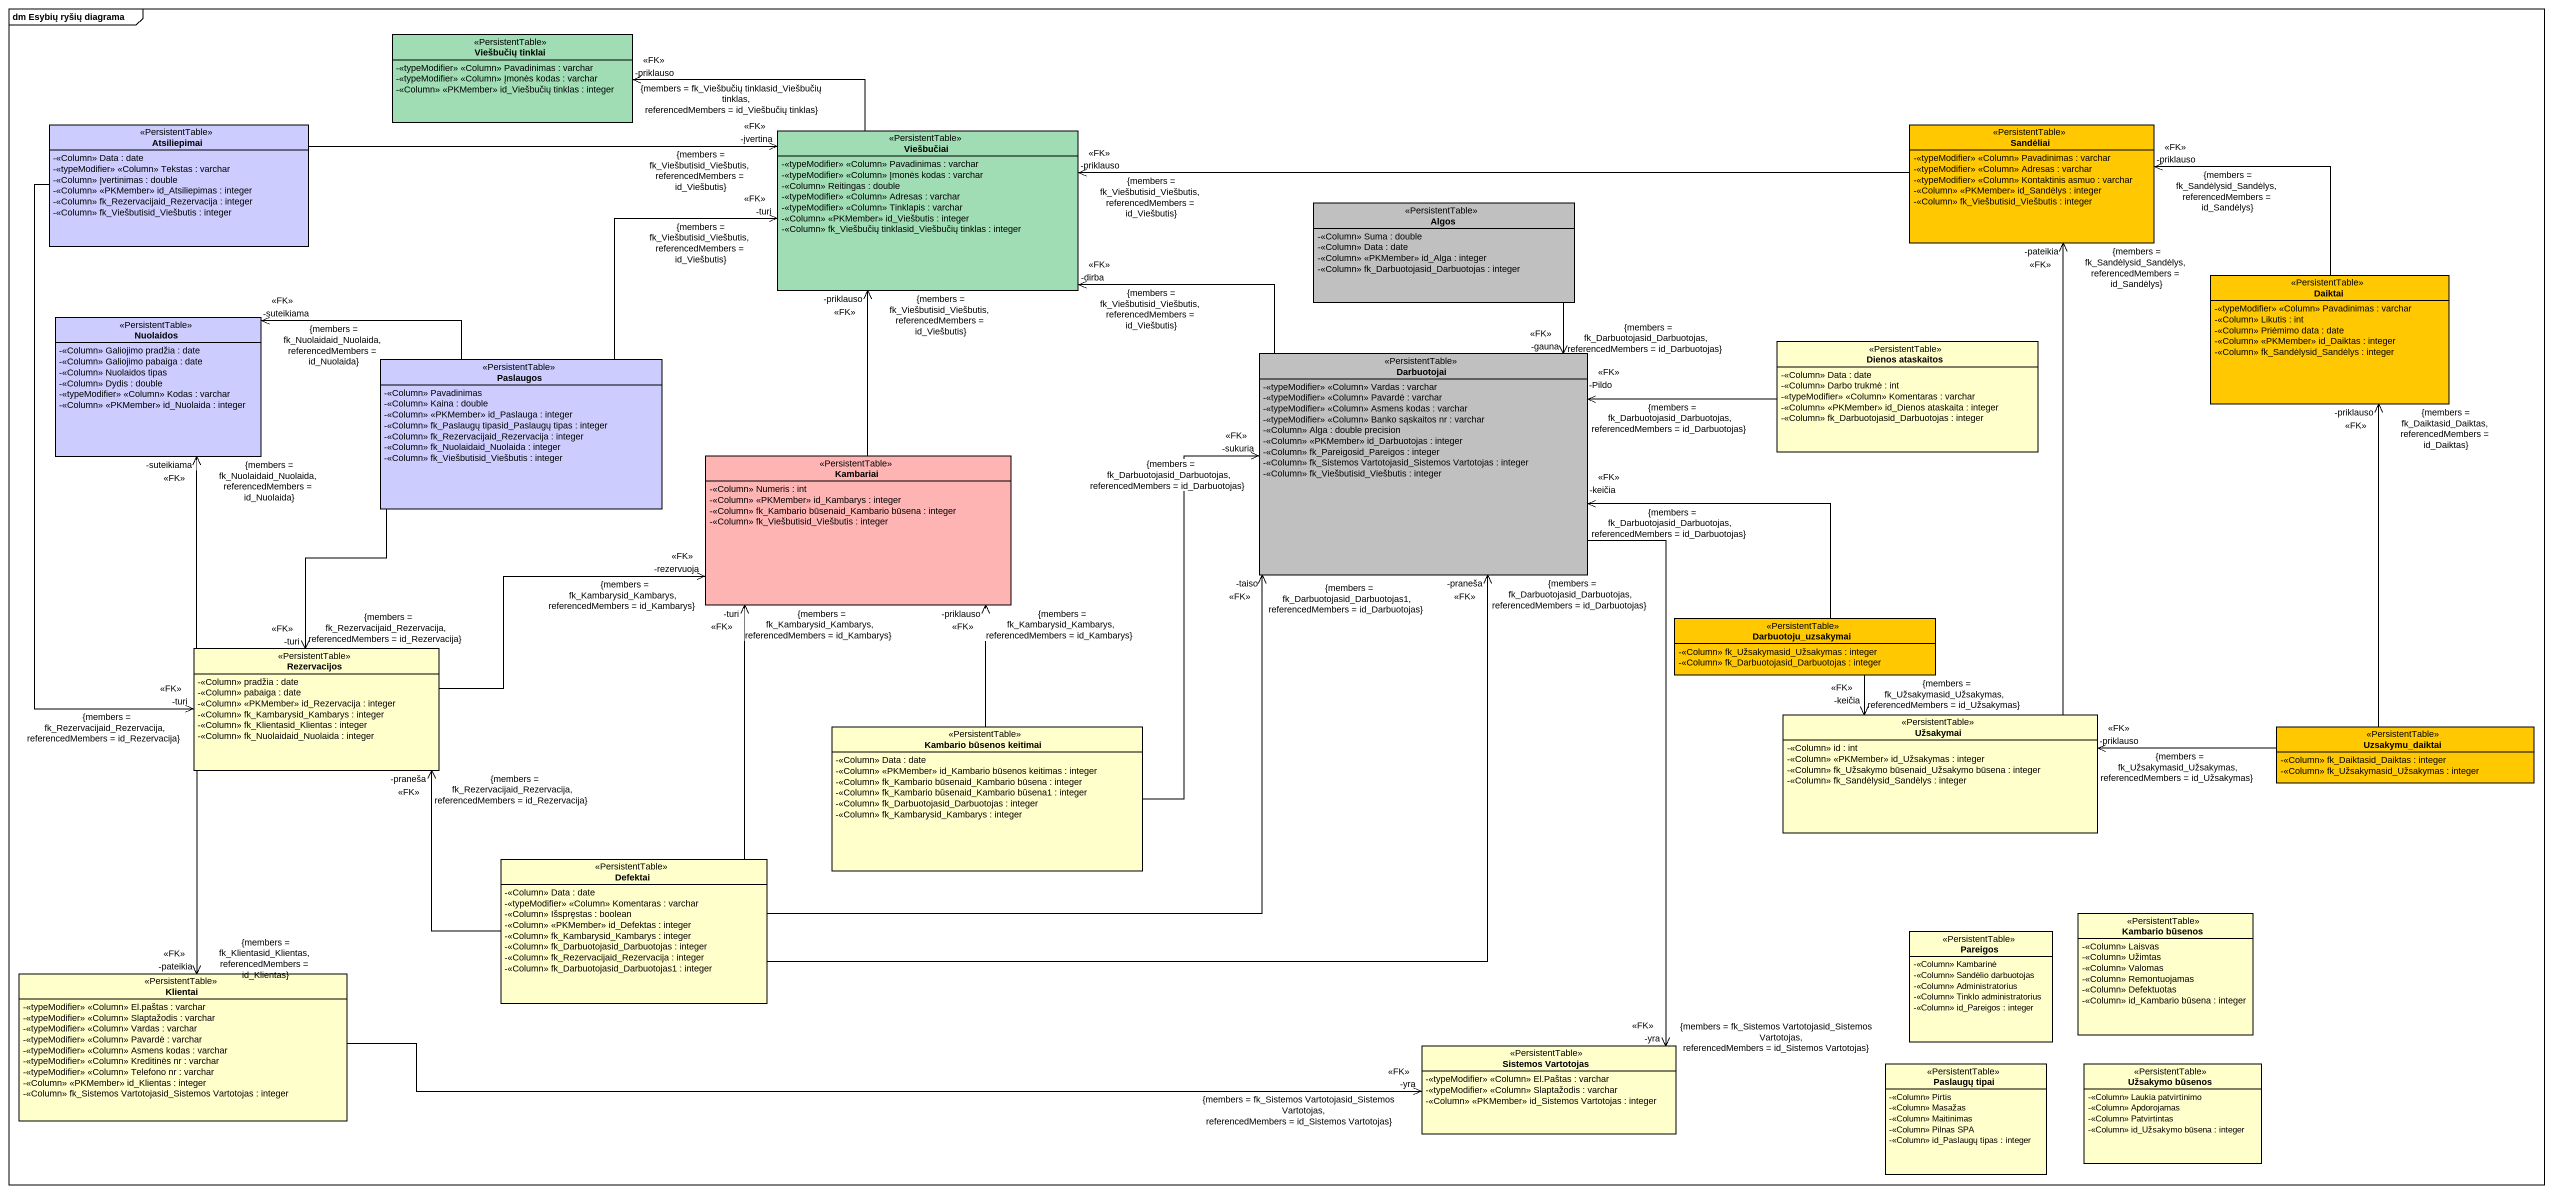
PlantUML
@startuml
mainframe dm Esybių ryšių diagrama
hide circle
hide empty members
skinparam classAttributeIconSize 0
class "Viešbučių tinklai" as Viešbučių_tinklai <<PersistentTable>> #A0DCB4 {
  -<<typeModifier>> <<Column>> Pavadinimas : varchar
  -<<typeModifier>> <<Column>> Įmonės kodas : varchar
  -<<Column>> <<PKMember>> id_Viešbučių tinklas : integer
}
class Atsiliepimai <<PersistentTable>> #CCCCFF {
  -<<Column>> Data : date
  -<<typeModifier>> <<Column>> Tekstas : varchar
  -<<Column>> Įvertinimas : double
  -<<Column>> <<PKMember>> id_Atsiliepimas : integer
  -<<Column>> fk_Rezervacijaid_Rezervacija : integer
  -<<Column>> fk_Viešbutisid_Viešbutis : integer
}
class Viešbučiai <<PersistentTable>> #A0DCB4 {
  -<<typeModifier>> <<Column>> Pavadinimas : varchar
  -<<typeModifier>> <<Column>> Įmonės kodas : varchar
  -<<Column>> Reitingas : double
  -<<typeModifier>> <<Column>> Adresas : varchar
  -<<typeModifier>> <<Column>> Tinklapis : varchar
  -<<Column>> <<PKMember>> id_Viešbutis : integer
  -<<Column>> fk_Viešbučių tinklasid_Viešbučių tinklas : integer
}
class Sandėliai <<PersistentTable>> #FFC800 {
  -<<typeModifier>> <<Column>> Pavadinimas : varchar
  -<<typeModifier>> <<Column>> Adresas : varchar
  -<<typeModifier>> <<Column>> Kontaktinis asmuo : varchar
  -<<Column>> <<PKMember>> id_Sandėlys : integer
  -<<Column>> fk_Viešbutisid_Viešbutis : integer
}
class Algos <<PersistentTable>> #C0C0C0 {
  -<<Column>> Suma : double
  -<<Column>> Data : date
  -<<Column>> <<PKMember>> id_Alga : integer
  -<<Column>> fk_Darbuotojasid_Darbuotojas : integer
}
class Daiktai <<PersistentTable>> #FFC800 {
  -<<typeModifier>> <<Column>> Pavadinimas : varchar
  -<<Column>> Likutis : int
  -<<Column>> Priėmimo data : date
  -<<Column>> <<PKMember>> id_Daiktas : integer
  -<<Column>> fk_Sandėlysid_Sandėlys : integer
}
class Nuolaidos <<PersistentTable>> #CCCCFF {
  -<<Column>> Galiojimo pradžia : date
  -<<Column>> Galiojimo pabaiga : date
  -<<Column>> Nuolaidos tipas
  -<<Column>> Dydis : double
  -<<typeModifier>> <<Column>> Kodas : varchar
  -<<Column>> <<PKMember>> id_Nuolaida : integer
}
class "Dienos ataskaitos" as Dienos_ataskaitos <<PersistentTable>> {
  -<<Column>> Data : date
  -<<Column>> Darbo trukmė : int
  -<<typeModifier>> <<Column>> Komentaras : varchar
  -<<Column>> <<PKMember>> id_Dienos ataskaita : integer
  -<<Column>> fk_Darbuotojasid_Darbuotojas : integer
}
class Paslaugos <<PersistentTable>> #CCCCFF {
  -<<Column>> Pavadinimas
  -<<Column>> Kaina : double
  -<<Column>> <<PKMember>> id_Paslauga : integer
  -<<Column>> fk_Paslaugų tipasid_Paslaugų tipas : integer
  -<<Column>> fk_Rezervacijaid_Rezervacija : integer
  -<<Column>> fk_Nuolaidaid_Nuolaida : integer
  -<<Column>> fk_Viešbutisid_Viešbutis : integer
}
class Darbuotojai <<PersistentTable>> #C0C0C0 {
  -<<typeModifier>> <<Column>> Vardas : varchar
  -<<typeModifier>> <<Column>> Pavardė : varchar
  -<<typeModifier>> <<Column>> Asmens kodas : varchar
  -<<typeModifier>> <<Column>> Banko sąskaitos nr : varchar
  -<<Column>> Alga : double precision
  -<<Column>> <<PKMember>> id_Darbuotojas : integer
  -<<Column>> fk_Pareigosid_Pareigos : integer
  -<<Column>> fk_Sistemos Vartotojasid_Sistemos Vartotojas : integer
  -<<Column>> fk_Viešbutisid_Viešbutis : integer
}
class Kambariai <<PersistentTable>> #FFB4B4 {
  -<<Column>> Numeris : int
  -<<Column>> <<PKMember>> id_Kambarys : integer
  -<<Column>> fk_Kambario būsenaid_Kambario būsena : integer
  -<<Column>> fk_Viešbutisid_Viešbutis : integer
}
class Darbuotoju_uzsakymai <<PersistentTable>> #FFC800 {
  -<<Column>> fk_Užsakymasid_Užsakymas : integer
  -<<Column>> fk_Darbuotojasid_Darbuotojas : integer
}
class Rezervacijos <<PersistentTable>> {
  -<<Column>> pradžia : date
  -<<Column>> pabaiga : date
  -<<Column>> <<PKMember>> id_Rezervacija : integer
  -<<Column>> fk_Kambarysid_Kambarys : integer
  -<<Column>> fk_Klientasid_Klientas : integer
  -<<Column>> fk_Nuolaidaid_Nuolaida : integer
}
class "Kambario būsenos keitimai" as Kambario_būsenos_keitimai <<PersistentTable>> {
  -<<Column>> Data : date
  -<<Column>> <<PKMember>> id_Kambario būsenos keitimas : integer
  -<<Column>> fk_Kambario būsenaid_Kambario būsena : integer
  -<<Column>> fk_Kambario būsenaid_Kambario būsena1 : integer
  -<<Column>> fk_Darbuotojasid_Darbuotojas : integer
  -<<Column>> fk_Kambarysid_Kambarys : integer
}
class Užsakymai <<PersistentTable>> {
  -<<Column>> id : int
  -<<Column>> <<PKMember>> id_Užsakymas : integer
  -<<Column>> fk_Užsakymo būsenaid_Užsakymo būsena : integer
  -<<Column>> fk_Sandėlysid_Sandėlys : integer
}
class Uzsakymu_daiktai <<PersistentTable>> #FFC800 {
  -<<Column>> fk_Daiktasid_Daiktas : integer
  -<<Column>> fk_Užsakymasid_Užsakymas : integer
}
class Defektai <<PersistentTable>> {
  -<<Column>> Data : date
  -<<typeModifier>> <<Column>> Komentaras : varchar
  -<<Column>> Išspręstas : boolean
  -<<Column>> <<PKMember>> id_Defektas : integer
  -<<Column>> fk_Kambarysid_Kambarys : integer
  -<<Column>> fk_Darbuotojasid_Darbuotojas : integer
  -<<Column>> fk_Rezervacijaid_Rezervacija : integer
  -<<Column>> fk_Darbuotojasid_Darbuotojas1 : integer
}
class Pareigos <<PersistentTable>> {
  -<<Column>> Kambarinė
  -<<Column>> Sandėlio darbuotojas
  -<<Column>> Administratorius
  -<<Column>> Tinklo administratorius
  -<<Column>> id_Pareigos : integer
}
class "Kambario būsenos" as Kambario_būsenos <<PersistentTable>> {
  -<<Column>> Laisvas
  -<<Column>> Užimtas
  -<<Column>> Valomas
  -<<Column>> Remontuojamas
  -<<Column>> Defektuotas
  -<<Column>> id_Kambario būsena : integer
}
class Klientai <<PersistentTable>> {
  -<<typeModifier>> <<Column>> El.paštas : varchar
  -<<typeModifier>> <<Column>> Slaptažodis : varchar
  -<<typeModifier>> <<Column>> Vardas : varchar
  -<<typeModifier>> <<Column>> Pavardė : varchar
  -<<typeModifier>> <<Column>> Asmens kodas : varchar
  -<<typeModifier>> <<Column>> Kreditinės nr : varchar
  -<<typeModifier>> <<Column>> Telefono nr : varchar
  -<<Column>> <<PKMember>> id_Klientas : integer
  -<<Column>> fk_Sistemos Vartotojasid_Sistemos Vartotojas : integer
}
class "Sistemos Vartotojas" as Sistemos_Vartotojas <<PersistentTable>> {
  -<<typeModifier>> <<Column>> El.Paštas : varchar
  -<<typeModifier>> <<Column>> Slaptažodis : varchar
  -<<Column>> <<PKMember>> id_Sistemos Vartotojas : integer
}
class "Paslaugų tipai" as Paslaugų_tipai <<PersistentTable>> {
  -<<Column>> Pirtis
  -<<Column>> Masažas
  -<<Column>> Maitinimas
  -<<Column>> Pilnas SPA
  -<<Column>> id_Paslaugų tipas : integer
}
class "Užsakymo būsenos" as Užsakymo_būsenos <<PersistentTable>> {
  -<<Column>> Laukia patvirtinimo
  -<<Column>> Apdorojamas
  -<<Column>> Patvirtintas
  -<<Column>> id_Užsakymo būsena : integer
}
Atsiliepimai -right-> "-įvertina\n<<FK>>\n{members = fk_Viešbutisid_Viešbutis, referencedMembers = id_Viešbutis}" Viešbučiai
Atsiliepimai --> "-turi\n<<FK>>\n{members = fk_Rezervacijaid_Rezervacija, referencedMembers = id_Rezervacija}" Rezervacijos
Viešbučiai -left-> "-priklauso\n<<FK>>\n{members = fk_Viešbučių tinklasid_Viešbučių tinklas, referencedMembers = id_Viešbučių tinklas}" Viešbučių_tinklai
Sandėliai -left-> "-priklauso\n<<FK>>\n{members = fk_Viešbutisid_Viešbutis, referencedMembers = id_Viešbutis}" Viešbučiai
Algos --> "-gauna\n<<FK>>\n{members = fk_Darbuotojasid_Darbuotojas, referencedMembers = id_Darbuotojas}" Darbuotojai
Daiktai -left-> "-priklauso\n<<FK>>\n{members = fk_Sandėlysid_Sandėlys, referencedMembers = id_Sandėlys}" Sandėliai
Dienos_ataskaitos -left-> "-Pildo\n<<FK>>\n{members = fk_Darbuotojasid_Darbuotojas, referencedMembers = id_Darbuotojas}" Darbuotojai
Paslaugos -right-> "-turi\n<<FK>>\n{members = fk_Viešbutisid_Viešbutis, referencedMembers = id_Viešbutis}" Viešbučiai
Paslaugos -left-> "-suteikiama\n<<FK>>\n{members = fk_Nuolaidaid_Nuolaida, referencedMembers = id_Nuolaida}" Nuolaidos
Paslaugos --> "-turi\n<<FK>>\n{members = fk_Rezervacijaid_Rezervacija, referencedMembers = id_Rezervacija}" Rezervacijos
Darbuotojai -left-> "-dirba\n<<FK>>\n{members = fk_Viešbutisid_Viešbutis, referencedMembers = id_Viešbutis}" Viešbučiai
Darbuotojai --> "-yra\n<<FK>>\n{members = fk_Sistemos Vartotojasid_Sistemos Vartotojas, referencedMembers = id_Sistemos Vartotojas}" Sistemos_Vartotojas
Kambariai -up-> "-priklauso\n<<FK>>\n{members = fk_Viešbutisid_Viešbutis, referencedMembers = id_Viešbutis}" Viešbučiai
Darbuotoju_uzsakymai -left-> "-keičia\n<<FK>>\n{members = fk_Darbuotojasid_Darbuotojas, referencedMembers = id_Darbuotojas}" Darbuotojai
Darbuotoju_uzsakymai --> "-keičia\n<<FK>>\n{members = fk_Užsakymasid_Užsakymas, referencedMembers = id_Užsakymas}" Užsakymai
Rezervacijos -up-> "-suteikiama\n<<FK>>\n{members = fk_Nuolaidaid_Nuolaida, referencedMembers = id_Nuolaida}" Nuolaidos
Rezervacijos -right-> "-rezervuoja\n<<FK>>\n{members = fk_Kambarysid_Kambarys, referencedMembers = id_Kambarys}" Kambariai
Rezervacijos --> "-pateikia\n<<FK>>\n{members = fk_Klientasid_Klientas, referencedMembers = id_Klientas}" Klientai
Kambario_būsenos_keitimai -up-> "-sukuria\n<<FK>>\n{members = fk_Darbuotojasid_Darbuotojas, referencedMembers = id_Darbuotojas}" Darbuotojai
Kambario_būsenos_keitimai -up-> "-priklauso\n<<FK>>\n{members = fk_Kambarysid_Kambarys, referencedMembers = id_Kambarys}" Kambariai
Užsakymai -up-> "-pateikia\n<<FK>>\n{members = fk_Sandėlysid_Sandėlys, referencedMembers = id_Sandėlys}" Sandėliai
Uzsakymu_daiktai -up-> "-priklauso\n<<FK>>\n{members = fk_Daiktasid_Daiktas, referencedMembers = id_Daiktas}" Daiktai
Uzsakymu_daiktai -left-> "-priklauso\n<<FK>>\n{members = fk_Užsakymasid_Užsakymas, referencedMembers = id_Užsakymas}" Užsakymai
Defektai -right-> "-praneša\n<<FK>>\n{members = fk_Darbuotojasid_Darbuotojas, referencedMembers = id_Darbuotojas}" Darbuotojai
Defektai -right-> "-taiso\n<<FK>>\n{members = fk_Darbuotojasid_Darbuotojas1, referencedMembers = id_Darbuotojas}" Darbuotojai
Defektai -up-> "-turi\n<<FK>>\n{members = fk_Kambarysid_Kambarys, referencedMembers = id_Kambarys}" Kambariai
Defektai -up-> "-praneša\n<<FK>>\n{members = fk_Rezervacijaid_Rezervacija, referencedMembers = id_Rezervacija}" Rezervacijos
Klientai -right-> "-yra\n<<FK>>\n{members = fk_Sistemos Vartotojasid_Sistemos Vartotojas, referencedMembers = id_Sistemos Vartotojas}" Sistemos_Vartotojas
@enduml
